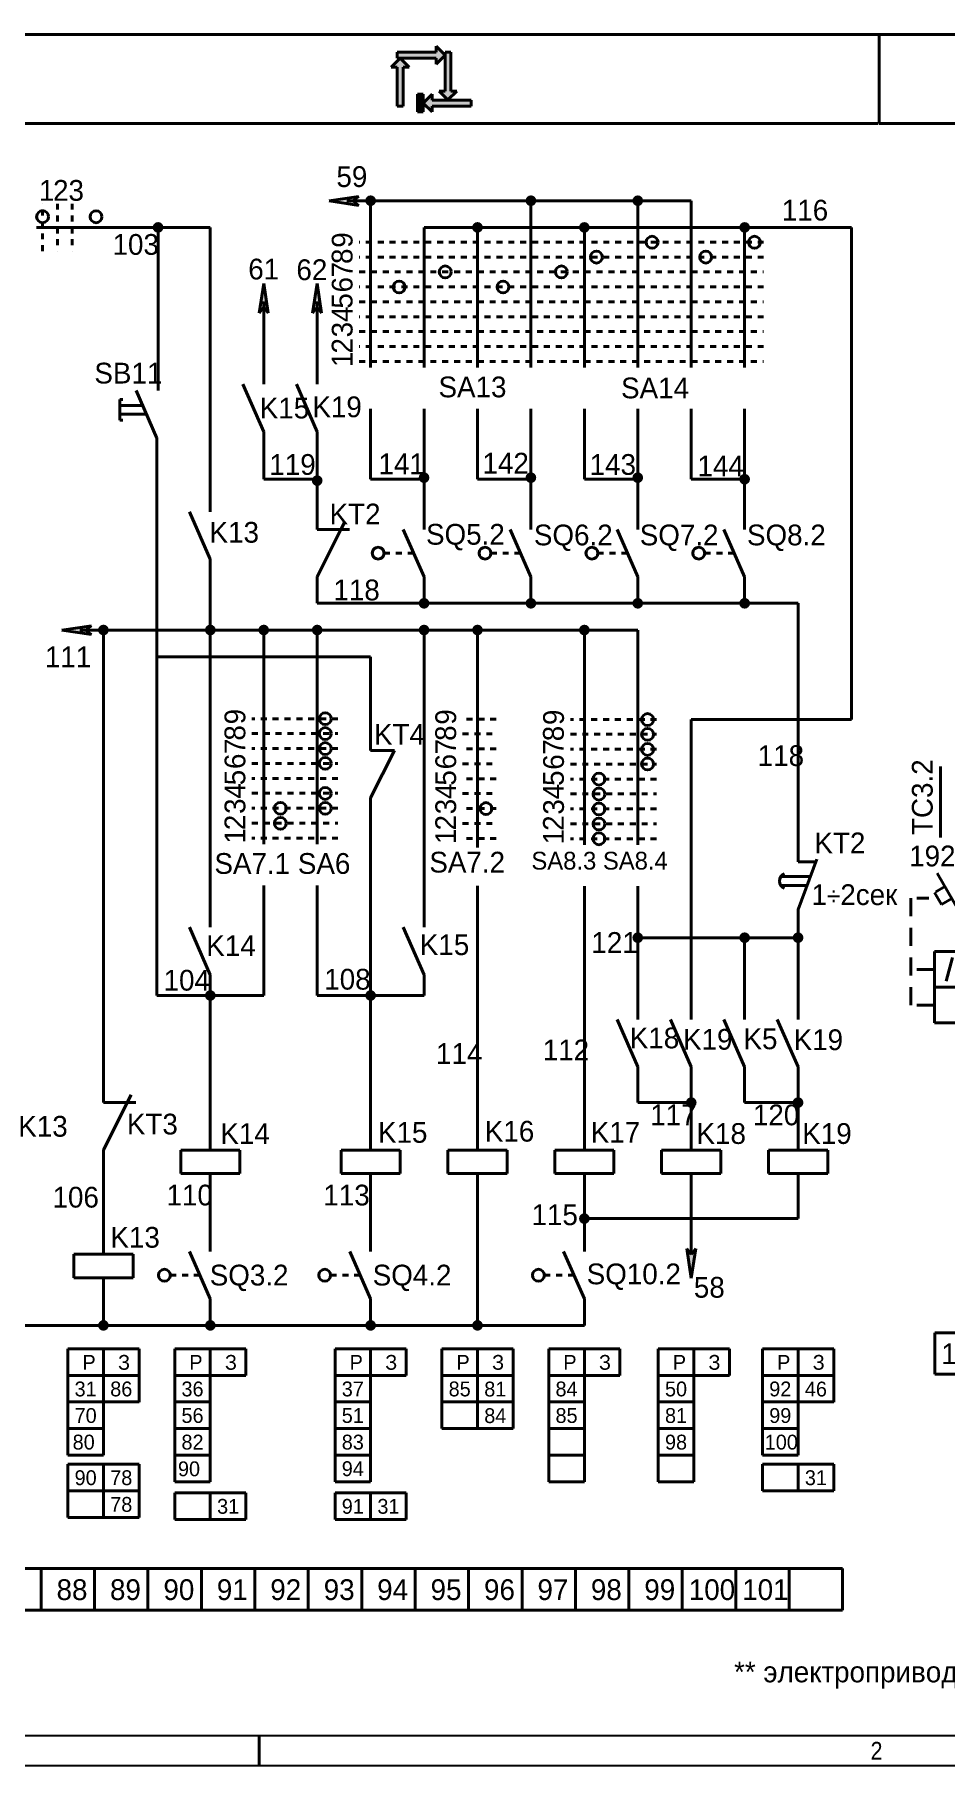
# Model space of a CAD drawing. Extents: x -8251 to 1289, y -86 to 2066.
# Drawn here: x 382.2 to 535.6, y 0 to 291.7 of the extents above; entities that cross this region are included whole.
import ezdxf

# ---------------------------------------------------------------- set-up
doc = ezdxf.new("R2010")
doc.units = 0
doc.linetypes.add('JIS_02_1.0', pattern=[2, 1, -1])
doc.layers.get('0').update_dxf_attribs({"linetype": 'CONTINUOUS', "lineweight": 40})
doc.layers.add('пунктир', color=4, linetype='JIS_02_1.0', lineweight=40)
doc.layers.add('Слой1', color=3, linetype='CONTINUOUS', lineweight=25)
doc.layers.add('РАМКА', color=7, linetype='CONTINUOUS')
doc.styles.get("Standard").update_dxf_attribs({"font": 'cad2win.shx', "height": 3.5})

# ---------------------------------------------------------------- blocks, each defined once
blk = doc.blocks.new('авт защ-верт-теп-элмаг')
for p, q in [((0, 0.8), (0, -4.2)), ((0, -10.2), (-3.6, -3.97)), ((-8, -8.2), (-8, -11.2)), ((-5, -8.2), (-7, -8.2)), ((-2.87, -9.28), (-4.04, -7.25)), ((-2.26, -6.22), (-3.78, -7.1)), ((-1.08, -8.24), (-2.87, -9.28)), ((0, -10.2), (0, -17.2)), ((-8, -13.2), (-8, -16.2)), ((-4, -17.2), (5, -17.2)), ((-4, -23.2), (-4, -17.2)), ((5, -17.2), (5, -23.2)), ((-8, -18.2), (-8, -21.2)), ((-7, -20.2), (-4, -20.2)), ((-1, -18.2), (-2.07, -22.18)), ((0.86, -18.72), (3, -20.2)), ((3, -20.2), (1, -21.72)), ((-8, -26.2), (-8, -23.2)), ((-4, -23.2), (-4, -29.2)), ((5, -23.2), (-4, -23.2)), ((0, -23.2), (0, -24.72)), ((5, -23.2), (5, -29.2)), ((-4, -26.2), (-7, -26.2)), ((0, -24.72), (3.06, -24.72)), ((3.06, -24.72), (3.06, -27.71)), ((0.06, -27.71), (0.06, -29.18)), ((3.06, -27.71), (0.06, -27.71)), ((-4, -29.2), (5, -29.2)), ((0, -29.2), (0, -34.2))]:
    blk.add_line(p, q)

msp = doc.modelspace()

# ---------------------------------------------------------------- hatches: boundary and pattern name
for points in [[(451.32, 288.27), (449.82, 289.77), (449.82, 288.77), (443.27, 288.77), (443.27, 287.77), (449.82, 287.77), (449.82, 286.77)], [(443.77, 287.73), (442.27, 286.23), (443.27, 286.23), (443.27, 279.68), (444.27, 279.68), (444.27, 286.23), (445.27, 286.23)], [(451.82, 280.72), (453.32, 282.22), (452.32, 282.22), (452.32, 288.77), (451.32, 288.77), (451.32, 282.22), (450.32, 282.22)], [(446.66, 281.69), (446.66, 278.69), (447.66, 278.69), (447.66, 281.69)], [(447.66, 280.19), (449.16, 278.69), (449.16, 279.69), (455.71, 279.69), (455.71, 280.69), (449.16, 280.69), (449.16, 281.69)], [(436.79, 262.95), (431.79, 263.73), (436.79, 264.45), (435.79, 263.73)], [(420.01, 244.76), (420.79, 249.76), (421.52, 244.76), (420.79, 245.76)], [(429.01, 244.76), (429.79, 249.76), (430.52, 244.76), (429.79, 245.76)], [(391.79, 190.59), (386.79, 191.37), (391.79, 192.1), (390.79, 191.37)], [(493.57, 87.12), (492.79, 82.12), (492.07, 87.12), (492.79, 86.12)]]:
    msp.add_hatch(color=256).paths.add_polyline_path(points)
h = msp.add_hatch(color=256)
edge = h.paths.add_edge_path()
edge.add_arc((438.79, 263.73), 0.9, 0, 360)
h = msp.add_hatch(color=256)
edge = h.paths.add_edge_path()
edge.add_arc((465.79, 263.73), 0.9, 0, 360)
h = msp.add_hatch(color=256)
edge = h.paths.add_edge_path()
edge.add_arc((483.79, 263.73), 0.9, 0, 360)
h = msp.add_hatch(color=256)
edge = h.paths.add_edge_path()
edge.add_arc((402.99, 259.23), 0.9, 0, 360)
h = msp.add_hatch(color=256)
edge = h.paths.add_edge_path()
edge.add_arc((456.79, 259.23), 0.9, 0, 360)
h = msp.add_hatch(color=256)
edge = h.paths.add_edge_path()
edge.add_arc((474.79, 259.23), 0.9, 0, 360)
h = msp.add_hatch(color=256)
edge = h.paths.add_edge_path()
edge.add_arc((501.79, 259.23), 0.9, 0, 360)
h = msp.add_hatch(color=256)
edge = h.paths.add_edge_path()
edge.add_arc((429.79, 216.55), 0.9, 0, 360)
h = msp.add_hatch(color=256)
edge = h.paths.add_edge_path()
edge.add_arc((447.79, 217.05), 0.9, 0, 360)
h = msp.add_hatch(color=256)
edge = h.paths.add_edge_path()
edge.add_arc((465.79, 217.05), 0.9, 0, 360)
h = msp.add_hatch(color=256)
edge = h.paths.add_edge_path()
edge.add_arc((483.79, 217.05), 0.9, 0, 360)
h = msp.add_hatch(color=256)
edge = h.paths.add_edge_path()
edge.add_arc((501.79, 216.79), 0.9, 0, 360)
h = msp.add_hatch(color=256)
edge = h.paths.add_edge_path()
edge.add_arc((447.79, 195.87), 0.9, 0, 360)
h = msp.add_hatch(color=256)
edge = h.paths.add_edge_path()
edge.add_arc((465.79, 195.87), 0.9, 0, 360)
h = msp.add_hatch(color=256)
edge = h.paths.add_edge_path()
edge.add_arc((483.79, 195.87), 0.9, 0, 360)
h = msp.add_hatch(color=256)
edge = h.paths.add_edge_path()
edge.add_arc((501.79, 195.87), 0.9, 0, 360)
h = msp.add_hatch(color=256)
edge = h.paths.add_edge_path()
edge.add_arc((393.79, 191.37), 0.9, 0, 360)
h = msp.add_hatch(color=256)
edge = h.paths.add_edge_path()
edge.add_arc((411.79, 191.37), 0.9, 0, 360)
h = msp.add_hatch(color=256)
edge = h.paths.add_edge_path()
edge.add_arc((420.79, 191.37), 0.9, 0, 360)
h = msp.add_hatch(color=256)
edge = h.paths.add_edge_path()
edge.add_arc((429.79, 191.37), 0.9, 0, 360)
h = msp.add_hatch(color=256)
edge = h.paths.add_edge_path()
edge.add_arc((447.79, 191.37), 0.9, 0, 360)
h = msp.add_hatch(color=256)
edge = h.paths.add_edge_path()
edge.add_arc((456.79, 191.37), 0.9, 0, 360)
h = msp.add_hatch(color=256)
edge = h.paths.add_edge_path()
edge.add_arc((474.79, 191.37), 0.9, 0, 360)
h = msp.add_hatch(color=256)
edge = h.paths.add_edge_path()
edge.add_arc((483.79, 139.51), 0.9, 0, 360)
h = msp.add_hatch(color=256)
edge = h.paths.add_edge_path()
edge.add_arc((501.79, 139.51), 0.9, 0, 360)
h = msp.add_hatch(color=256)
edge = h.paths.add_edge_path()
edge.add_arc((510.79, 139.51), 0.9, 0, 360)
h = msp.add_hatch(color=256)
edge = h.paths.add_edge_path()
edge.add_arc((411.79, 129.77), 0.9, 0, 360)
h = msp.add_hatch(color=256)
edge = h.paths.add_edge_path()
edge.add_arc((438.79, 129.77), 0.9, 0, 360)
h = msp.add_hatch(color=256)
edge = h.paths.add_edge_path()
edge.add_arc((492.79, 111.72), 0.9, 0, 360)
h = msp.add_hatch(color=256)
edge = h.paths.add_edge_path()
edge.add_arc((510.79, 111.72), 0.9, 0, 360)
h = msp.add_hatch(color=256)
edge = h.paths.add_edge_path()
edge.add_arc((474.79, 92.16), 0.9, 0, 360)
h = msp.add_hatch(color=256)
edge = h.paths.add_edge_path()
edge.add_arc((393.79, 74.16), 0.9, 0, 360)
h = msp.add_hatch(color=256)
edge = h.paths.add_edge_path()
edge.add_arc((411.79, 74.16), 0.9, 0, 360)
h = msp.add_hatch(color=256)
edge = h.paths.add_edge_path()
edge.add_arc((438.79, 74.16), 0.9, 0, 360)
h = msp.add_hatch(color=256)
edge = h.paths.add_edge_path()
edge.add_arc((456.79, 74.16), 0.9, 0, 360)

# ---------------------------------------------------------------- linework, layer by layer
for p, q in [((29.29, 291.73), (524.43, 291.73)), ((449.82, 288.77), (449.82, 289.77)), ((451.32, 288.27), (449.82, 289.77)), ((524.43, 291.73), (524.43, 276.73)), ((524.43, 291.73), (832.85, 291.73)), ((443.77, 287.73), (442.27, 286.23)), ((443.27, 286.23), (442.27, 286.23)), ((449.82, 288.77), (443.27, 288.77)), ((443.27, 288.77), (443.27, 287.77)), ((443.27, 287.77), (449.82, 287.77)), ((443.27, 286.23), (443.27, 279.68)), ((443.77, 287.73), (445.27, 286.23)), ((444.27, 279.68), (444.27, 286.23)), ((445.27, 286.23), (444.27, 286.23)), ((451.32, 288.27), (449.82, 286.77)), ((449.82, 286.77), (449.82, 287.77)), ((451.32, 288.77), (451.32, 282.22)), ((452.32, 288.77), (451.32, 288.77)), ((452.32, 282.22), (452.32, 288.77)), ((447.66, 281.69), (446.66, 281.69)), ((446.66, 281.69), (446.66, 278.69)), ((447.66, 280.19), (449.16, 281.69)), ((447.66, 278.69), (447.66, 281.69)), ((447.66, 280.19), (449.16, 278.69)), ((449.16, 281.69), (449.16, 280.69)), ((455.71, 280.69), (449.16, 280.69)), ((450.32, 282.22), (451.32, 282.22)), ((451.82, 280.72), (450.32, 282.22)), ((451.82, 280.72), (453.32, 282.22)), ((452.32, 282.22), (453.32, 282.22)), ((455.71, 279.69), (455.71, 280.69)), ((443.27, 279.68), (444.27, 279.68)), ((446.66, 278.69), (447.66, 278.69)), ((449.16, 279.69), (455.71, 279.69)), ((449.16, 279.69), (449.16, 278.69)), ((375.79, 276.73), (524.29, 276.73)), ((524.43, 276.73), (778.29, 276.73)), ((431.79, 263.73), (436.79, 264.45)), ((436.79, 262.95), (431.79, 263.73)), ((438.79, 263.73), (434.79, 263.73)), ((436.79, 264.45), (435.79, 263.73)), ((435.79, 263.73), (436.79, 262.95)), ((438.79, 259.23), (438.79, 263.73)), ((438.79, 263.73), (492.79, 263.73)), ((465.79, 263.73), (465.79, 235.63)), ((483.79, 263.73), (483.79, 235.63)), ((492.79, 263.73), (492.79, 235.63)), ((382.54, 259.23), (411.79, 259.23)), ((386.04, 259.23), (388.54, 259.23)), ((402.99, 259.23), (402.99, 231.73)), ((411.79, 259.23), (411.79, 211.3)), ((438.79, 235.63), (438.79, 259.23)), ((519.79, 259.23), (447.79, 259.23)), ((447.79, 259.23), (447.79, 235.63)), ((456.79, 235.63), (456.79, 259.23)), ((474.79, 259.23), (474.79, 235.63)), ((501.79, 259.23), (501.79, 256.73)), ((501.79, 259.23), (501.79, 235.63)), ((519.79, 176.31), (519.79, 259.23)), ((420.01, 244.76), (420.79, 249.76)), ((420.79, 249.76), (421.52, 244.76)), ((429.01, 244.76), (429.79, 249.76)), ((429.79, 249.76), (430.52, 244.76)), ((420.79, 245.76), (420.01, 244.76)), ((420.79, 242.76), (420.79, 246.76)), ((421.52, 244.76), (420.79, 245.76)), ((429.79, 245.76), (429.01, 244.76)), ((429.79, 242.76), (429.79, 246.76)), ((430.52, 244.76), (429.79, 245.76)), ((420.79, 232.79), (420.79, 242.76)), ((429.79, 232.79), (429.79, 242.76)), ((402.79, 223.73), (399.29, 231.73)), ((420.79, 224.79), (417.29, 232.79)), ((429.79, 224.79), (426.29, 232.79)), ((396.54, 229.24), (396.54, 230.24)), ((396.54, 230.24), (397.04, 230.24)), ((396.54, 227.74), (396.54, 229.24)), ((396.54, 229.24), (400.38, 229.24)), ((401.04, 227.74), (396.54, 227.74)), ((396.54, 227.74), (396.54, 226.74)), ((401.04, 227.74), (401.04, 227.74)), ((438.79, 216.79), (438.79, 228.63)), ((447.79, 208.32), (447.79, 228.63)), ((456.79, 216.79), (456.79, 228.63)), ((465.79, 208.32), (465.79, 228.63)), ((474.79, 216.79), (474.79, 228.63)), ((483.79, 208.32), (483.79, 228.63)), ((492.79, 216.79), (492.79, 228.63)), ((501.79, 208.32), (501.79, 228.63)), ((396.54, 226.74), (397.04, 226.74)), ((420.79, 216.79), (420.79, 224.79)), ((429.79, 208.32), (429.79, 224.79)), ((402.79, 223.73), (402.79, 203.3)), ((429.79, 216.79), (420.79, 216.79)), ((447.79, 216.79), (438.79, 216.79)), ((465.79, 216.79), (456.79, 216.79)), ((483.79, 216.79), (474.79, 216.79)), ((501.79, 216.79), (492.79, 216.79)), ((501.79, 208.32), (501.79, 216.79)), ((411.79, 203.3), (408.29, 211.3)), ((429.79, 208.32), (433.79, 208.32)), ((429.79, 200.32), (433.79, 208.32)), ((433.79, 208.32), (434.44, 209.63)), ((433.79, 208.32), (435.26, 208.32)), ((447.79, 200.32), (444.29, 208.32)), ((465.79, 200.32), (462.29, 208.32)), ((483.79, 200.32), (480.29, 208.32)), ((501.79, 200.32), (498.29, 208.32)), ((442.04, 204.32), (441.04, 204.32)), ((444.04, 204.32), (443.04, 204.32)), ((446.04, 204.32), (445.04, 204.32)), ((460.04, 204.32), (459.04, 204.32)), ((462.04, 204.32), (461.04, 204.32)), ((464.04, 204.32), (463.04, 204.32)), ((478.04, 204.32), (477.04, 204.32)), ((480.04, 204.32), (479.04, 204.32)), ((482.04, 204.32), (481.04, 204.32)), ((496.04, 204.32), (495.04, 204.32)), ((498.04, 204.32), (497.04, 204.32)), ((500.04, 204.32), (499.04, 204.32)), ((402.79, 186.87), (402.79, 203.3)), ((411.79, 203.3), (411.79, 186.87)), ((446.23, 204.1), (446.23, 204.1)), ((464.23, 204.1), (464.23, 204.1)), ((482.23, 204.1), (482.23, 204.1)), ((500.23, 204.1), (500.23, 204.1)), ((429.79, 195.87), (429.79, 200.32)), ((447.79, 200.32), (447.79, 195.87)), ((465.79, 200.32), (465.79, 195.87)), ((483.79, 200.32), (483.79, 195.87)), ((501.79, 200.32), (501.79, 195.87)), ((447.79, 195.87), (429.79, 195.87)), ((447.79, 195.87), (510.79, 195.87)), ((465.79, 195.87), (447.79, 195.87)), ((483.79, 195.87), (465.79, 195.87)), ((501.79, 195.87), (483.79, 195.87)), ((510.79, 195.87), (501.79, 195.87)), ((510.79, 195.87), (510.79, 152.29)), ((386.79, 191.37), (391.79, 192.1)), ((391.79, 190.59), (386.79, 191.37)), ((393.79, 191.37), (389.79, 191.37)), ((391.79, 192.1), (390.79, 191.37)), ((390.79, 191.37), (391.79, 190.59)), ((393.79, 111.72), (393.79, 191.37)), ((393.79, 191.37), (483.79, 191.37)), ((411.79, 141.27), (411.79, 191.37)), ((420.79, 156.29), (420.79, 191.37)), ((429.79, 156.29), (429.79, 191.37)), ((447.79, 141.27), (447.79, 191.37)), ((447.79, 191.37), (447.79, 191.37)), ((456.79, 154.7), (456.79, 191.37)), ((474.79, 156.18), (474.79, 191.37)), ((483.79, 191.37), (483.79, 156.18)), ((402.79, 186.87), (411.79, 186.87)), ((402.79, 186.87), (402.79, 129.77)), ((411.79, 186.87), (420.79, 186.87)), ((420.79, 186.87), (429.79, 186.87)), ((429.79, 186.87), (438.79, 186.87)), ((438.79, 186.87), (438.79, 171.08)), ((447.79, 186.87), (447.79, 186.87)), ((492.79, 139.51), (492.79, 176.31)), ((492.79, 176.31), (519.79, 176.31)), ((438.79, 171.08), (442.79, 171.08)), ((438.79, 163.08), (442.79, 171.08)), ((534.79, 168.37), (534.79, 156.37)), ((438.79, 163.08), (438.79, 103.72)), ((420.79, 156.29), (420.79, 155.29)), ((429.79, 156.29), (429.79, 155.29)), ((456.79, 156.23), (456.79, 155.23)), ((474.79, 156.18), (474.79, 155.18)), ((483.79, 156.18), (483.79, 155.18)), ((510.79, 144.27), (513.97, 152.76)), ((510.79, 152.29), (513.79, 152.29)), ((507.93, 149.81), (512.86, 149.81)), ((420.79, 129.77), (420.79, 148.29)), ((429.79, 129.77), (429.79, 148.29)), ((456.79, 148.23), (456.79, 103.72)), ((474.79, 103.72), (474.79, 148.18)), ((483.79, 139.51), (483.79, 148.18)), ((512.39, 148.31), (507.93, 148.31)), ((510.79, 144.27), (510.79, 139.51)), ((411.79, 133.27), (408.29, 141.27)), ((447.79, 133.27), (444.29, 141.27)), ((483.79, 125.72), (483.79, 139.51)), ((483.79, 139.51), (510.79, 139.51)), ((492.79, 125.72), (492.79, 139.51)), ((501.79, 125.72), (501.79, 139.51)), ((510.79, 139.51), (510.79, 125.72)), ((411.79, 103.72), (411.79, 133.27)), ((447.79, 133.27), (447.79, 129.77)), ((402.79, 129.77), (420.79, 129.77)), ((429.79, 129.77), (438.79, 129.77)), ((438.79, 129.77), (447.79, 129.77)), ((483.79, 117.72), (480.29, 125.72)), ((492.79, 117.72), (489.29, 125.72)), ((501.79, 117.72), (498.29, 125.72)), ((510.79, 117.72), (507.29, 125.72)), ((483.79, 111.72), (483.79, 117.72)), ((492.79, 111.72), (492.79, 117.72)), ((501.79, 111.72), (501.79, 117.72)), ((510.79, 117.72), (510.79, 103.72)), ((393.79, 111.72), (397.79, 111.72)), ((393.79, 103.72), (397.79, 111.72)), ((397.79, 111.72), (398.44, 113.02)), ((397.79, 111.72), (399.26, 111.72)), ((492.79, 111.72), (483.79, 111.72)), ((492.79, 103.72), (492.79, 111.72)), ((510.79, 111.72), (501.79, 111.72)), ((393.79, 103.72), (393.79, 86.16)), ((416.78, 103.72), (406.81, 103.72)), ((406.81, 103.72), (406.81, 99.76)), ((416.78, 99.76), (416.78, 103.72)), ((443.78, 103.72), (433.81, 103.72)), ((433.81, 103.72), (433.81, 99.76)), ((443.78, 99.76), (443.78, 103.72)), ((461.78, 103.72), (451.81, 103.72)), ((451.81, 103.72), (451.81, 99.76)), ((461.78, 99.76), (461.78, 103.72)), ((479.78, 103.72), (469.81, 103.72)), ((469.81, 103.72), (469.81, 99.76)), ((479.78, 99.76), (479.78, 103.72)), ((497.78, 103.72), (487.81, 103.72)), ((487.81, 103.72), (487.81, 99.76)), ((497.78, 99.76), (497.78, 103.72)), ((515.78, 103.72), (505.81, 103.72)), ((505.81, 103.72), (505.81, 99.76)), ((515.78, 99.76), (515.78, 103.72)), ((416.78, 99.76), (406.81, 99.76)), ((411.79, 99.76), (411.79, 86.62)), ((443.78, 99.76), (433.81, 99.76)), ((438.79, 99.76), (438.79, 86.62)), ((461.78, 99.76), (451.81, 99.76)), ((456.79, 99.76), (456.79, 78.62)), ((479.78, 99.76), (469.81, 99.76)), ((474.79, 99.76), (474.79, 92.16)), ((497.78, 99.76), (487.81, 99.76)), ((492.79, 92.16), (492.79, 99.76)), ((515.78, 99.76), (505.81, 99.76)), ((510.79, 99.76), (510.79, 92.16)), ((474.79, 86.62), (474.79, 92.16)), ((474.79, 92.16), (492.79, 92.16)), ((492.79, 92.16), (510.79, 92.16)), ((492.79, 92.16), (492.79, 86.12)), ((398.79, 86.16), (388.82, 86.16)), ((388.82, 86.16), (388.82, 82.2)), ((398.79, 82.2), (398.79, 86.16)), ((411.79, 78.62), (408.29, 86.62)), ((438.79, 78.62), (435.29, 86.62)), ((474.79, 78.62), (471.29, 86.62)), ((492.07, 87.12), (492.79, 86.12)), ((492.79, 82.12), (492.07, 87.12)), ((492.79, 86.12), (493.57, 87.12)), ((493.57, 87.12), (492.79, 82.12)), ((398.79, 82.2), (388.82, 82.2)), ((393.79, 82.16), (393.79, 74.16)), ((406.04, 82.62), (405.04, 82.62)), ((408.04, 82.62), (407.04, 82.62)), ((410.04, 82.62), (409.04, 82.62)), ((410.23, 82.4), (410.23, 82.4)), ((433.04, 82.62), (432.04, 82.62)), ((435.04, 82.62), (434.04, 82.62)), ((437.04, 82.62), (436.04, 82.62)), ((437.23, 82.4), (437.23, 82.4)), ((469.04, 82.62), (468.04, 82.62)), ((471.04, 82.62), (470.04, 82.62)), ((473.04, 82.62), (472.04, 82.62)), ((473.23, 82.4), (473.23, 82.4)), ((411.79, 78.62), (411.79, 74.16)), ((438.79, 78.62), (438.79, 74.16)), ((456.79, 78.62), (456.79, 74.16)), ((474.79, 78.62), (474.79, 74.16)), ((375.79, 74.16), (393.79, 74.16)), ((393.79, 74.16), (411.79, 74.16)), ((411.79, 74.16), (438.79, 74.16)), ((438.79, 74.16), (456.79, 74.16)), ((456.79, 74.16), (474.79, 74.16)), ((393.79, 70.21), (387.79, 70.21)), ((387.79, 70.21), (387.79, 65.73)), ((393.79, 70.21), (393.79, 65.71)), ((393.79, 70.21), (399.79, 70.21)), ((399.79, 70.21), (399.79, 65.71)), ((411.79, 70.21), (405.79, 70.21)), ((405.79, 70.21), (405.79, 65.73)), ((411.79, 70.21), (411.79, 65.71)), ((411.79, 70.21), (417.79, 70.21)), ((417.79, 70.21), (417.79, 65.71)), ((438.79, 70.21), (432.79, 70.21)), ((432.79, 70.21), (432.79, 65.73)), ((438.79, 70.21), (438.79, 65.71)), ((438.79, 70.21), (444.79, 70.21)), ((444.79, 70.21), (444.79, 65.71)), ((456.79, 70.21), (450.79, 70.21)), ((450.79, 70.21), (450.79, 65.73)), ((456.79, 70.21), (456.79, 65.71)), ((456.79, 70.21), (462.79, 70.21)), ((462.79, 70.21), (462.79, 65.71)), ((474.79, 70.21), (468.79, 70.21)), ((468.79, 70.21), (468.79, 65.73)), ((474.79, 70.21), (474.79, 65.71)), ((474.79, 70.21), (480.79, 70.21)), ((480.79, 70.21), (480.79, 65.71)), ((493.23, 70.21), (487.23, 70.21)), ((487.23, 70.21), (487.23, 65.73)), ((493.23, 70.21), (493.23, 65.71)), ((493.23, 70.21), (499.23, 70.21)), ((499.23, 70.21), (499.23, 65.71)), ((510.79, 70.21), (504.79, 70.21)), ((504.79, 70.21), (504.79, 65.73)), ((510.79, 70.21), (510.79, 65.71)), ((510.79, 70.21), (516.79, 70.21)), ((516.79, 70.21), (516.79, 65.71)), ((533.82, 72.92), (533.82, 65.92)), ((533.82, 72.92), (830.82, 72.92)), ((533.82, 67.42), (533.82, 71.42)), ((387.79, 65.73), (393.79, 65.73)), ((387.79, 65.73), (387.79, 61.25)), ((393.79, 65.73), (399.79, 65.73)), ((393.79, 65.73), (393.79, 61.23)), ((399.79, 65.73), (399.79, 61.23)), ((405.79, 65.73), (411.79, 65.73)), ((405.79, 65.73), (405.79, 61.25)), ((411.79, 65.73), (417.79, 65.73)), ((411.79, 65.73), (411.79, 61.23)), ((432.79, 65.73), (438.79, 65.73)), ((432.79, 65.73), (432.79, 61.25)), ((438.79, 65.73), (444.79, 65.73)), ((438.79, 65.73), (438.79, 61.23)), ((450.79, 65.73), (456.79, 65.73)), ((450.79, 65.73), (450.79, 61.25)), ((456.79, 65.73), (462.79, 65.73)), ((456.79, 65.73), (456.79, 61.23)), ((462.79, 65.73), (462.79, 61.23)), ((468.79, 65.73), (474.79, 65.73)), ((468.79, 65.73), (468.79, 61.25)), ((474.79, 65.73), (480.79, 65.73)), ((474.79, 65.73), (474.79, 61.23)), ((487.23, 65.73), (493.23, 65.73)), ((487.23, 65.73), (487.23, 61.25)), ((493.23, 65.73), (499.23, 65.73)), ((493.23, 65.73), (493.23, 61.23)), ((504.79, 65.73), (510.79, 65.73)), ((504.79, 65.73), (504.79, 61.25)), ((510.79, 65.73), (516.79, 65.73)), ((510.79, 65.73), (510.79, 61.23)), ((516.79, 65.73), (516.79, 61.23)), ((830.82, 65.92), (533.82, 65.92)), ((387.79, 61.25), (393.79, 61.25)), ((387.79, 61.25), (387.79, 56.78)), ((393.79, 61.25), (399.79, 61.25)), ((393.79, 61.25), (393.79, 56.78)), ((405.79, 61.25), (411.79, 61.25)), ((405.79, 61.25), (405.79, 56.78)), ((411.79, 61.25), (411.79, 56.78)), ((432.79, 61.25), (438.79, 61.25)), ((432.79, 61.25), (432.79, 56.78)), ((438.79, 61.25), (438.79, 56.78)), ((450.79, 61.25), (456.79, 61.25)), ((450.79, 61.25), (450.79, 56.78)), ((456.79, 61.25), (462.79, 61.25)), ((456.79, 61.25), (456.79, 56.78)), ((462.79, 61.25), (462.79, 56.78)), ((468.79, 61.25), (474.79, 61.25)), ((468.79, 61.25), (468.79, 56.78)), ((474.79, 61.25), (474.79, 56.78)), ((487.23, 61.25), (493.23, 61.25)), ((487.23, 61.25), (487.23, 56.78)), ((493.23, 61.25), (493.23, 56.78)), ((504.79, 61.25), (510.79, 61.25)), ((504.79, 61.25), (504.79, 56.78)), ((510.79, 61.25), (516.79, 61.25)), ((510.79, 61.25), (510.79, 56.78)), ((387.79, 56.78), (393.79, 56.78)), ((387.79, 56.78), (387.79, 52.3)), ((393.79, 56.78), (393.79, 52.3)), ((405.79, 56.78), (411.79, 56.78)), ((405.79, 56.78), (405.79, 52.3)), ((411.79, 56.78), (411.79, 52.3)), ((432.79, 56.78), (438.79, 56.78)), ((432.79, 56.78), (432.79, 52.3)), ((438.79, 56.78), (438.79, 52.3)), ((450.79, 56.78), (456.79, 56.78)), ((456.79, 56.78), (462.79, 56.78)), ((468.79, 56.78), (474.79, 56.78)), ((468.79, 56.78), (468.79, 52.3)), ((474.79, 56.78), (474.79, 52.3)), ((487.23, 56.78), (493.23, 56.78)), ((487.23, 56.78), (487.23, 52.3)), ((493.23, 56.78), (493.23, 52.3)), ((504.79, 56.78), (510.79, 56.78)), ((504.79, 56.78), (504.79, 52.3)), ((510.79, 56.78), (510.79, 52.3)), ((387.79, 52.3), (393.79, 52.3)), ((393.79, 50.78), (387.79, 50.78)), ((387.79, 50.78), (387.79, 46.28)), ((393.79, 46.28), (393.79, 50.78)), ((399.79, 50.78), (393.79, 50.78)), ((399.79, 46.28), (399.79, 50.78)), ((405.79, 52.3), (411.79, 52.3)), ((405.79, 52.3), (405.79, 47.82)), ((411.79, 52.3), (411.79, 47.82)), ((432.79, 52.3), (438.79, 52.3)), ((432.79, 52.3), (432.79, 47.82)), ((438.79, 52.3), (438.79, 47.82)), ((468.79, 52.3), (474.79, 52.3)), ((468.79, 52.3), (468.79, 47.82)), ((474.79, 52.3), (474.79, 47.82)), ((487.23, 52.3), (493.23, 52.3)), ((487.23, 52.3), (487.23, 47.82)), ((493.23, 52.3), (493.23, 47.82)), ((504.79, 52.3), (510.79, 52.3)), ((510.79, 50.78), (504.79, 50.78)), ((504.79, 50.78), (504.79, 46.28)), ((510.79, 46.28), (510.79, 50.78)), ((516.79, 50.78), (510.79, 50.78)), ((516.79, 46.28), (516.79, 50.78)), ((405.79, 47.82), (411.79, 47.82)), ((432.79, 47.82), (438.79, 47.82)), ((468.79, 47.82), (474.79, 47.82)), ((487.23, 47.82), (493.23, 47.82)), ((387.79, 46.28), (393.79, 46.28)), ((387.79, 46.28), (387.79, 41.78)), ((393.79, 46.28), (399.79, 46.28)), ((393.79, 41.78), (393.79, 46.28)), ((399.79, 41.78), (399.79, 46.28)), ((411.79, 45.94), (405.79, 45.94)), ((405.79, 45.94), (405.79, 41.44)), ((411.79, 41.44), (411.79, 45.94)), ((417.79, 45.94), (411.79, 45.94)), ((417.79, 41.44), (417.79, 45.94)), ((438.79, 45.94), (432.79, 45.94)), ((432.79, 45.94), (432.79, 41.44)), ((438.79, 41.44), (438.79, 45.94)), ((444.79, 45.94), (438.79, 45.94)), ((444.79, 41.44), (444.79, 45.94)), ((504.79, 46.28), (510.79, 46.28)), ((510.79, 46.28), (516.79, 46.28)), ((387.79, 41.78), (393.79, 41.78)), ((393.79, 41.78), (399.79, 41.78)), ((405.79, 41.44), (411.79, 41.44)), ((411.79, 41.44), (417.79, 41.44)), ((432.79, 41.44), (438.79, 41.44)), ((438.79, 41.44), (444.79, 41.44)), ((518.29, 33.16), (23.29, 33.16)), ((383.29, 33.16), (383.29, 26.16)), ((392.29, 33.16), (392.29, 26.16)), ((401.29, 33.16), (401.29, 26.16)), ((410.29, 33.16), (410.29, 26.16)), ((419.29, 33.16), (419.29, 26.16)), ((428.29, 33.16), (428.29, 26.16)), ((437.29, 33.16), (437.29, 26.16)), ((446.29, 33.16), (446.29, 26.16)), ((455.29, 33.16), (455.29, 26.16)), ((464.29, 33.16), (464.29, 26.16)), ((473.29, 33.16), (473.29, 26.16)), ((482.29, 33.16), (482.29, 26.16)), ((491.29, 33.16), (491.29, 26.16)), ((500.29, 33.16), (500.29, 26.16)), ((509.29, 33.16), (509.29, 26.16)), ((518.29, 33.16), (518.29, 26.16)), ((518.29, 27.66), (518.29, 31.66)), ((23.29, 26.16), (518.29, 26.16)), ((420, 0), (420, 5))]:
    msp.add_line(p, q)
for centre in [(383.54, 261.02), (392.54, 261.02), (486.2, 256.73), (503.45, 256.73), (476.83, 254.23), (495.23, 254.23), (451.36, 251.73), (470.92, 251.73), (443.6, 249.19), (461.09, 249.19), (440.06, 204.32), (458.06, 204.32), (476.06, 204.32), (494.06, 204.32), (431.14, 176.42), (485.44, 176.28), (431.14, 173.92), (431.14, 171.39), (485.44, 173.78), (485.44, 171.24), (431.14, 168.89), (485.44, 168.78), (477.25, 166.24), (431.14, 163.82), (477.25, 163.71), (423.59, 161.32), (431.14, 161.32), (458.22, 161.27), (477.25, 161.21), (423.59, 158.79), (477.25, 158.68), (477.25, 156.18), (404.06, 82.62), (431.06, 82.62), (467.06, 82.62)]:
    msp.add_circle(centre, 1)
msp.add_arc((508.98, 149.06), 1.31, 111.5595, 248.4405)
at = {"layer": 'пунктир'}
for p, q in [((383.54, 255.23), (383.54, 263.23)), ((386.04, 263.23), (386.04, 255.23)), ((388.54, 263.23), (388.54, 255.23)), ((504.99, 256.73), (436.85, 256.73)), ((504.99, 254.23), (436.85, 254.23)), ((436.85, 251.73), (504.99, 251.73)), ((504.99, 249.19), (436.85, 249.19)), ((436.85, 246.69), (504.99, 246.69)), ((504.99, 244.16), (436.85, 244.16)), ((436.85, 241.66), (504.99, 241.66)), ((504.99, 239.13), (436.85, 239.13)), ((436.85, 236.63), (504.99, 236.63)), ((433.29, 176.42), (418.79, 176.42)), ((459.95, 176.37), (454.29, 176.37)), ((486.95, 176.31), (472.45, 176.31)), ((418.79, 173.92), (433.29, 173.92)), ((454.29, 173.87), (459.95, 173.87)), ((472.45, 173.81), (486.95, 173.81)), ((433.29, 171.39), (418.79, 171.39)), ((459.95, 171.33), (454.29, 171.33)), ((486.95, 171.28), (472.45, 171.28)), ((418.79, 168.89), (433.29, 168.89)), ((433.29, 166.36), (418.79, 166.36)), ((454.29, 168.83), (459.95, 168.83)), ((459.95, 166.3), (454.29, 166.3)), ((472.45, 168.78), (486.95, 168.78)), ((418.79, 163.86), (433.29, 163.86)), ((454.29, 163.8), (459.95, 163.8)), ((486.95, 166.24), (472.45, 166.24)), ((472.45, 163.74), (486.95, 163.74)), ((433.29, 161.32), (418.79, 161.32)), ((459.95, 161.27), (454.29, 161.27)), ((486.95, 161.21), (472.45, 161.21)), ((418.79, 158.82), (433.29, 158.82)), ((454.29, 158.77), (459.95, 158.77)), ((472.45, 158.71), (486.95, 158.71)), ((433.29, 156.29), (418.79, 156.29)), ((459.95, 156.23), (454.29, 156.23)), ((486.95, 156.18), (472.45, 156.18))]:
    msp.add_line(p, q, dxfattribs=at)
at = {"layer": 'РАМКА'}
msp.add_line((836, 5), (20, 5), dxfattribs=at)
at = {"layer": 'Слой1'}
msp.add_line((0, 0), (841, 0), dxfattribs=at)

# ---------------------------------------------------------------- block references
msp.add_blockref('авт защ-верт-теп-элмаг', (537.79, 154.36))

# ---------------------------------------------------------------- texts
for s, p in [('SB11', (392.26, 232.92)), ('** электропривод второго шпинделя на станках 6Т82', (500, 14))]:
    msp.add_text(s, height=3.5).set_placement(p)
at = {"width": 0.9}
msp.add_text('2', height=3, dxfattribs=at).set_placement((523, 0.96))
at = {"attachment_point": 1}
for s, insert, char_height, width in [('59', (433.03, 269.54), 3.5, 8.1276), ('1', (382.92, 267.22), 3.5, 8.1276), ('2', (385.31, 267.22), 3.5, 8.1276), ('3', (387.9, 267.22), 3.5, 8.1276), ('116', (508.05, 263.89), 3.5, 8.1276), ('103', (395.32, 258.11), 3.5, 8.1276), ('61', (418.18, 253.96), 3.5, 8.1276), ('62', (426.29, 253.85), 3.5, 8.1276), ('SA13', (450.22, 234.09), 3.5, 8.1276), ('SA14', (480.97, 233.92), 3.5, 8.1276), ('K15', (420.12, 230.53), 3.5, 8.1276), ('K19', (428.98, 230.74), 3.5, 8.1276), ('119', (421.73, 221.02), 3.5, 8.1276), ('141', (440.11, 221.13), 3.5, 8.1276), ('142', (457.63, 221.24), 3.5, 8.1276), ('143', (475.68, 221.02), 3.5, 8.1276), ('144', (493.84, 220.77), 3.5, 8.1276), ('KT2', (431.88, 212.67), 3.5, 8.1276), ('K13', (411.66, 209.59), 3.5, 8.1276), ('SQ5.2', (448.12, 209.25), 3.5, 8.1276), ('SQ6.2', (466.29, 209.14), 3.5, 8.1276), ('SQ7.2', (484.12, 209.14), 3.5, 8.1276), ('SQ8.2', (502.18, 209.14), 3.5, 8.1276), ('118', (432.52, 199.87), 3.5, 8.1276), ('111', (383.93, 188.6), 3.5, 8.1276), ('KT4', (439.36, 175.53), 3.5, 8.1276), ('118', (503.99, 171.95), 3.5, 8.1276), ('KT2', (513.54, 157.23), 3.5, 8.1276), ('192', (529.5, 155.03), 3.5, 8.1276), ('SA7.1 SA6', (412.48, 153.77), 3.5, 24.837), ('SA7.2', (448.68, 153.99), 3.5, 8.1276), ('SA8.3 SA8.4', (465.87, 153.99), 3, 30.8025), ('1{\\fPerpetua Titling MT|b0|i0|c0|p18;\\H0.875x;÷}2сек', (513.05, 148.51), 3.5, 8.1276), ('K15', (447.08, 140.08), 3.5, 8.1276), ('121', (475.97, 140.45), 3.5, 8.1276), ('K14', (411.11, 139.91), 3.5, 8.1276), ('108', (430.98, 134.26), 3.5, 8.1276), ('104', (403.92, 134.09), 3.5, 8.1276), ('K18', (482.44, 124.36), 3.5, 8.1276), ('K19', (491.41, 124.13), 3.5, 8.1276), ('K5', (501.59, 124.21), 3.5, 8.1276), ('K19', (510.04, 124.06), 3.5, 8.1276), ('114', (449.81, 121.74), 3.5, 8.1276), ('112', (467.78, 122.33), 3.5, 8.1276), ('117', (485.89, 111.4), 3.5, 8.1276), ('120', (503.18, 111.39), 3.5, 8.1276), ('K13', (379.44, 109.47), 3.5, 8.1276), ('KT3', (397.74, 109.84), 3.5, 8.1276), ('K14', (413.48, 108.24), 3.5, 8.1276), ('K15', (440.03, 108.44), 3.5, 8.1276), ('K16', (458.03, 108.64), 3.5, 8.1276), ('K17', (475.87, 108.45), 3.5, 8.1276), ('K18', (493.68, 108.25), 3.5, 8.1276), ('K19', (511.49, 108.25), 3.5, 8.1276), ('106', (385.21, 97.52), 3.5, 8.1276), ('110', (404.41, 97.88), 3.5, 8.1276), ('113', (430.83, 97.88), 3.5, 8.1276), ('115', (465.89, 94.56), 3.5, 8.1276), ('K13', (394.96, 90.76), 3.5, 8.1276), ('SQ10.2', (475.18, 84.59), 3.5, 8.1276), ('SQ3.2', (411.69, 84.39), 3.5, 8.1276), ('SQ4.2', (439.14, 84.39), 3.5, 8.1276), ('58', (493.23, 82.33), 3.5, 8.1276), ('103', (534.91, 71.13), 3.5, 3.7722), ('Р', (390.25, 69.18), 2.5, 3.7722), ('З', (396.25, 69.18), 2.5, 3.7722), ('Р', (408.25, 69.18), 2.5, 3.7722), ('З', (414.25, 69.18), 2.5, 3.7722), ('Р', (435.25, 69.18), 2.5, 3.7722), ('З', (441.25, 69.18), 2.5, 3.7722), ('Р', (453.25, 69.18), 2.5, 3.7722), ('З', (459.25, 69.18), 2.5, 3.7722), ('Р', (471.25, 69.18), 2.5, 3.7722), ('З', (477.25, 69.18), 2.5, 3.7722), ('Р', (489.69, 69.18), 2.5, 3.7722), ('З', (495.69, 69.18), 2.5, 3.7722), ('Р', (507.25, 69.18), 2.5, 3.7722), ('З', (513.25, 69.18), 2.5, 3.7722), ('31', (388.93, 64.7), 2.5, 3.7722), ('86', (394.93, 64.7), 2.5, 3.7722), ('36', (406.93, 64.7), 2.5, 3.7722), ('37', (433.93, 64.7), 2.5, 3.7722), ('85', (451.93, 64.7), 2.5, 3.7722), ('81', (457.93, 64.68), 2.5, 3.7722), ('84', (469.93, 64.7), 2.5, 3.7722), ('50', (488.37, 64.7), 2.5, 3.7722), ('92', (505.93, 64.7), 2.5, 3.7722), ('46', (511.93, 64.68), 2.5, 3.7722), ('70', (388.93, 60.22), 2.5, 3.7722), ('56', (406.93, 60.22), 2.5, 3.7722), ('51', (433.93, 60.22), 2.5, 3.7722), ('84', (457.93, 60.2), 2.5, 3.7722), ('85', (469.93, 60.22), 2.5, 3.7722), ('81', (488.37, 60.22), 2.5, 3.7722), ('99', (505.93, 60.22), 2.5, 3.7722), ('80', (388.6, 55.74), 2.5, 3.7722), ('82', (406.93, 55.74), 2.5, 3.7722), ('83', (433.93, 55.74), 2.5, 3.7722), ('98', (488.37, 55.74), 2.5, 3.7722), ('100', (505.17, 55.74), 2.5, 3.7722), ('90', (388.93, 49.74), 2.5, 3.7722), ('78', (394.93, 49.74), 2.5, 3.7722), ('90', (406.34, 51.24), 2.5, 3.7722), ('94', (433.93, 51.26), 2.5, 3.7722), ('31', (511.93, 49.74), 2.5, 3.7722), ('78', (394.93, 45.24), 2.5, 3.7722), ('31', (412.93, 44.91), 2.5, 3.7722), ('91', (433.93, 44.91), 2.5, 3.7722), ('31', (439.93, 44.91), 2.5, 3.7722), ('88', (385.89, 31.37), 3.5, 3.7722), ('89', (394.89, 31.37), 3.5, 3.7722), ('90', (403.89, 31.37), 3.5, 3.7722), ('91', (412.89, 31.37), 3.5, 3.7722), ('92', (421.89, 31.37), 3.5, 3.7722), ('93', (430.89, 31.37), 3.5, 3.7722), ('94', (439.89, 31.37), 3.5, 3.7722), ('95', (448.89, 31.37), 3.5, 3.7722), ('96', (457.89, 31.37), 3.5, 3.7722), ('97', (466.89, 31.37), 3.5, 3.7722), ('98', (475.89, 31.37), 3.5, 3.7722), ('99', (484.89, 31.37), 3.5, 3.7722), ('100', (492.38, 31.37), 3.5, 3.7722), ('101', (501.38, 31.37), 3.5, 3.7722)]:
    msp.add_mtext(s, dxfattribs=dict(at, insert=insert, char_height=char_height, width=width))
at = {"char_height": 3.5, "width": 8.1276, "attachment_point": 1, "rotation": 90}
for s, insert in [('9', (432.25, 255.8)), ('8', (432.24, 253.07)), ('7', (432.24, 250.8)), ('6', (432.25, 248.27)), ('5', (432.24, 245.54)), ('4', (432.24, 243.27)), ('3', (432.25, 240.7)), ('2', (432.24, 237.97)), ('1', (432.24, 235.7)), ('8', (414.18, 172.73)), ('9', (414.19, 175.47)), ('8', (449.68, 172.68)), ('9', (449.69, 175.41)), ('9', (467.85, 175.35)), ('7', (414.18, 170.47)), ('7', (449.68, 170.41)), ('8', (467.83, 172.62)), ('7', (467.83, 170.35)), ('6', (414.19, 167.94)), ('6', (449.69, 167.88)), ('6', (467.85, 167.82)), ('TC3.2', (529.96, 156.82)), ('5', (414.18, 165.2)), ('5', (449.68, 165.14)), ('5', (467.83, 165.09)), ('4', (414.18, 162.94)), ('4', (449.68, 162.88)), ('4', (467.83, 162.82)), ('3', (414.19, 160.37)), ('3', (449.69, 160.31)), ('3', (467.85, 160.25)), ('2', (414.18, 157.63)), ('1', (414.18, 155.37)), ('2', (449.68, 157.58)), ('1', (449.68, 155.31)), ('2', (467.83, 157.52)), ('1', (467.83, 155.25))]:
    msp.add_mtext(s, dxfattribs=dict(at, insert=insert))

doc.saveas('drawing.dxf')
